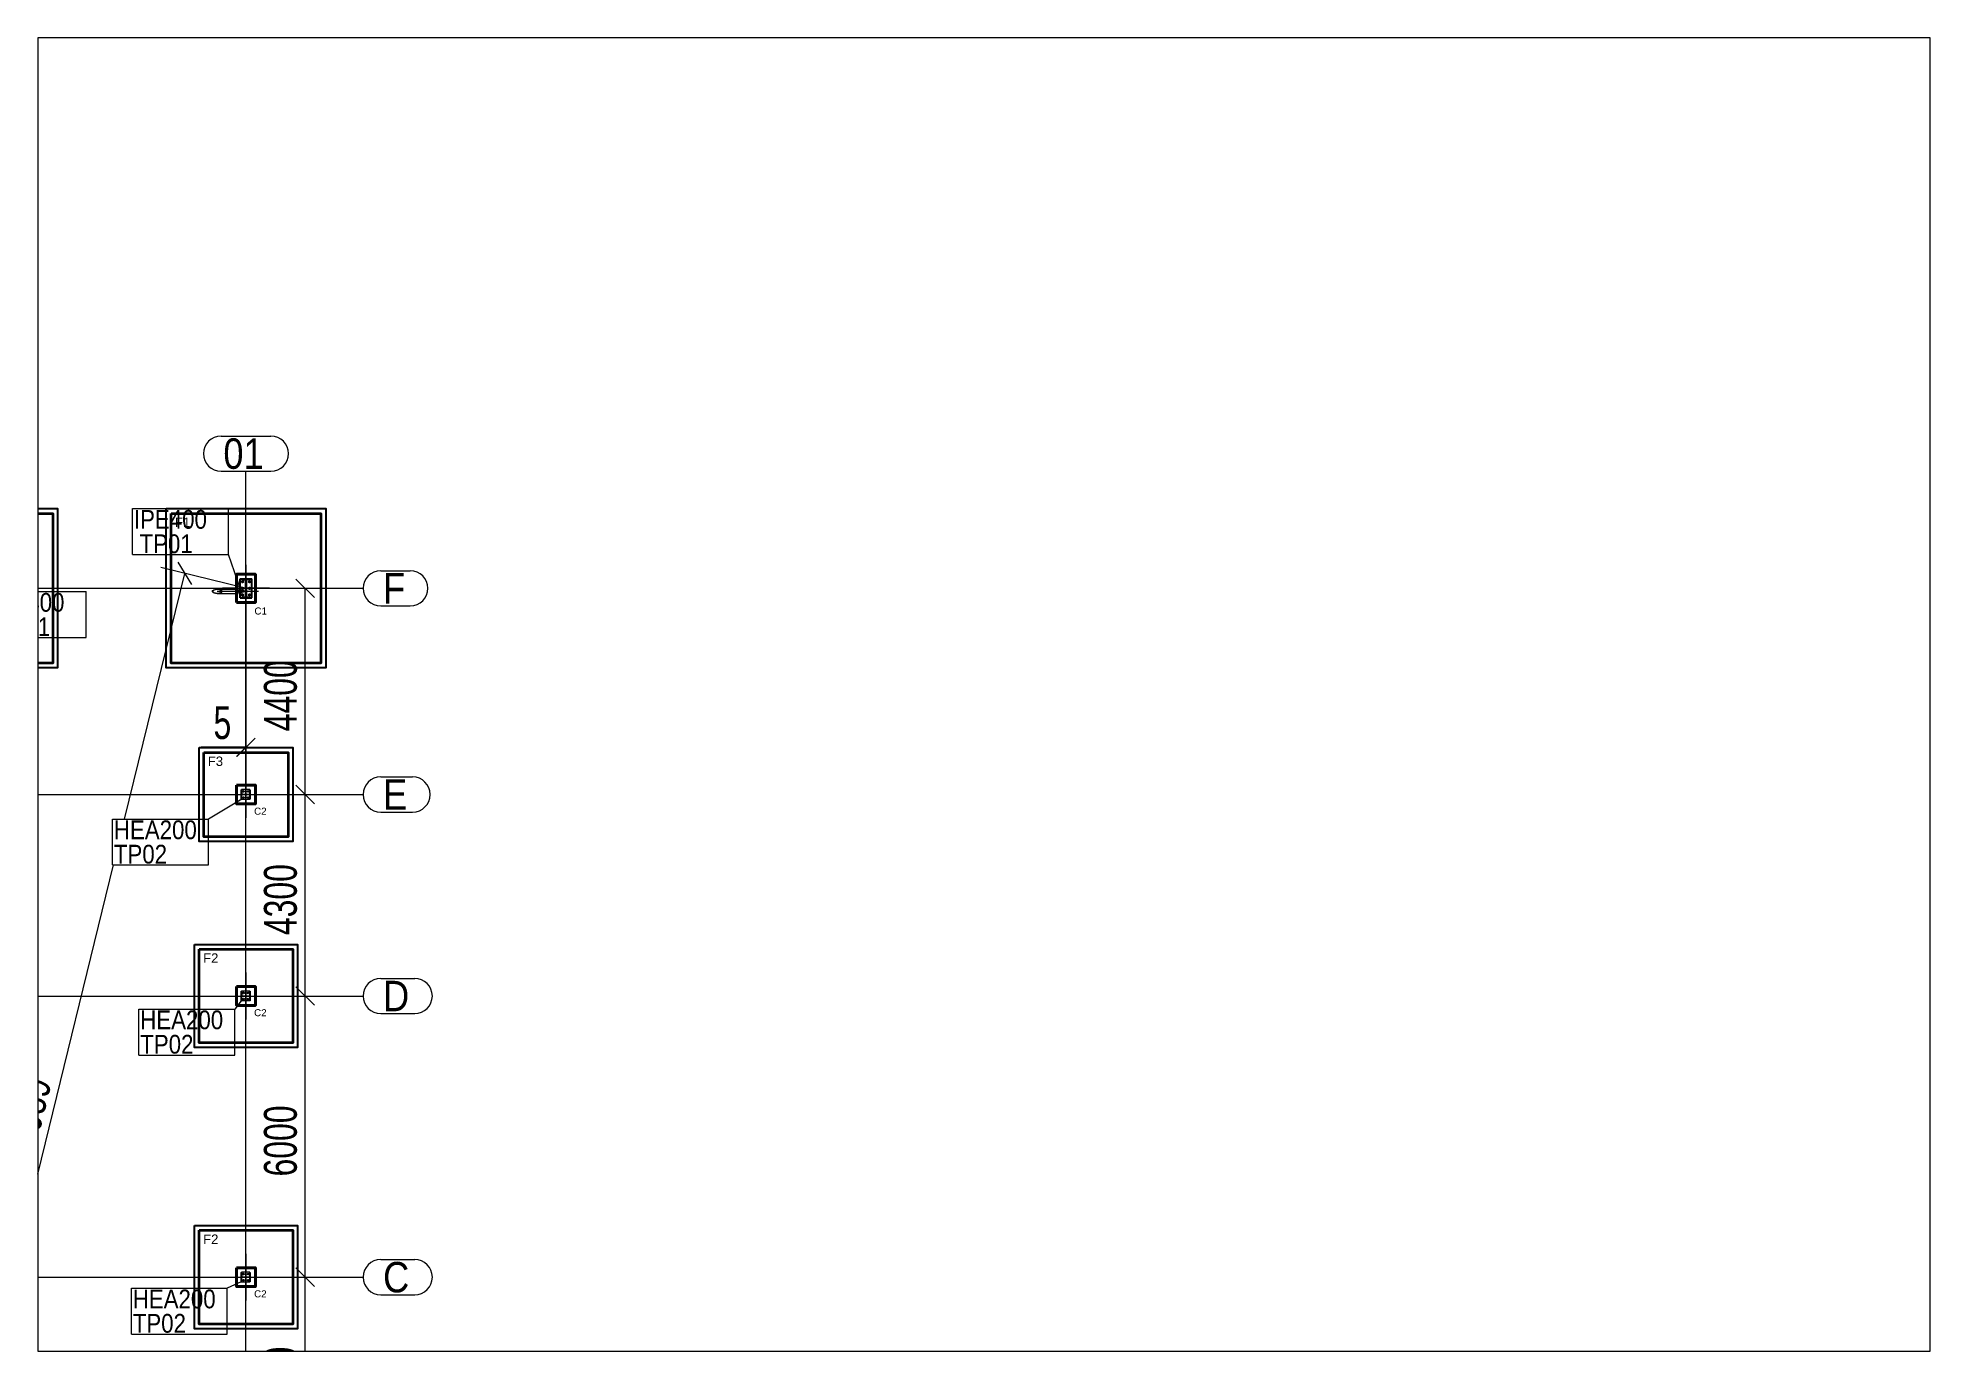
# Paper-space layout '02' of a CAD drawing. Header units: millimetres. Extents: x 5 to 409, y 5 to 286.
# The model-space entities are those that its viewports show. They can reach past a viewport. Long polylines and large blocks are cut down to what shows.
import ezdxf

# ---------------------------------------------------------------- set-up
doc = ezdxf.new("R2010")
doc.units = ezdxf.units.MM
doc.linetypes.add('XKITLINE00', pattern=[0])
doc.linetypes.add('XKITLINE03', pattern=[6, 3, -1, 1, -1])
for name, color, linetype, lineweight in [('Bolt', 7, 'Continuous', 0), ('Column', 7, 'Continuous', 40), ('foundation', 7, 'Continuous', 35), ('Part', 2, 'Continuous', 0), ('PartMark', 3, 'Continuous', 0), ('S-GRID', 1, 'Continuous', 0), ('Z-DIMENSIONS', 1, 'Continuous', 0)]:
    doc.layers.add(name, color=color, linetype=linetype, lineweight=lineweight)
for name, color, linetype in [('plain foundation', 8, 'Continuous'), ('Steel Section', 7, 'Continuous'), ('text', 7, 'Continuous')]:
    doc.layers.add(name, color=color, linetype=linetype)
doc.styles.add('Arial', font='arial.ttf', dxfattribs={"height": 2.034003})
doc.styles.add('Arial2', font='arial.ttf', dxfattribs={"height": 300})
doc.styles.add('ARIAL_NARROW', font='ARIALN.TTF')

# ---------------------------------------------------------------- blocks, each defined once
blk = doc.blocks.new('bng')
at = {"layer": 'Bolt', "linetype": 'XKITLINE00', "lineweight": 0}
for p, q in [((507518.4668, 63056.04029), (507629.06775, 63056.04029)), ((507518.4668, 63046.04029), (507518.4668, 63056.04029)), ((507518.4668, 63016.04029), (507518.4668, 63021.83318)), ((507629.06775, 63016.04029), (507518.4668, 63016.04029)), ((507524.96968, 63046.04029), (507524.96968, 63056.04029)), ((507524.96968, 63016.04029), (507524.96968, 63026.04029)), ((507540.49036, 63046.04029), (507540.49036, 63056.04029)), ((507540.49036, 63016.04029), (507540.49036, 63026.04029)), ((507543.49638, 63046.04029), (507543.49638, 63056.04029)), ((507543.49638, 63016.04029), (507543.49638, 63026.04029)), ((507549.99925, 63046.04029), (507549.99925, 63056.04029)), ((507549.99925, 63016.04029), (507549.99925, 63026.04029)), ((507565.51994, 63046.04029), (507565.51994, 63056.04029)), ((507565.51994, 63016.04029), (507565.51994, 63026.04029)), ((507574.53775, 63046.04029), (507574.53775, 63056.04029)), ((507574.53775, 63016.04029), (507574.53775, 63026.04029)), ((507579.49967, 63046.04029), (507579.49967, 63056.04029)), ((507579.49967, 63016.04029), (507579.49967, 63026.04029)), ((507595.02036, 63046.04029), (507595.02036, 63056.04029)), ((507595.02036, 63016.04029), (507595.02036, 63026.04029)), ((507598.02637, 63046.04029), (507598.02637, 63056.04029)), ((507598.02637, 63016.04029), (507598.02637, 63026.04029)), ((507604.52925, 63046.04029), (507604.52925, 63056.04029)), ((507604.52925, 63016.04029), (507604.52925, 63026.04029)), ((507620.04993, 63046.04029), (507620.04993, 63056.04029)), ((507620.04993, 63016.04029), (507620.04993, 63026.04029)), ((507629.06775, 63046.04029), (507629.06775, 63056.04029)), ((507629.06775, 63026.04029), (507629.06775, 63016.04029))]:
    blk.add_line(p, q, dxfattribs=at)
at = {"layer": 'Column', "lineweight": 40}
for points in [[(507482.17101, 62796.04029), (507882.17101, 62796.04029), (507882.17101, 63396.04029), (507482.17101, 63396.04029)], [(507482.171, 58896.04028), (507882.171, 58896.04028), (507882.171, 58496.04028), (507482.171, 58496.04028)], [(507482.171, 54596.04028), (507882.171, 54596.04028), (507882.171, 54196.04028), (507482.171, 54196.04028)], [(507482.171, 48596.04028), (507882.171, 48596.04028), (507882.171, 48196.04028), (507482.171, 48196.04028)]]:
    blk.add_lwpolyline(points, close=True, dxfattribs=at)
at = {"layer": 'foundation'}
for points in [[(500362.17101, 64696.04029), (503562.17101, 64696.04029), (503562.17101, 61496.04029), (500362.17101, 61496.04029)], [(506082.17101, 64696.04029), (509282.17101, 64696.04029), (509282.17101, 61496.04029), (506082.17101, 61496.04029)], [(506782.17101, 59596.04029), (508582.17101, 59596.04029), (508582.17101, 57796.04029), (506782.17101, 57796.04029)], [(506682.171, 55396.04028), (508682.171, 55396.04028), (508682.171, 53396.04028), (506682.171, 53396.04028)], [(506682.17101, 49396.04029), (508682.17101, 49396.04029), (508682.17101, 47396.04029), (506682.17101, 47396.04029)]]:
    blk.add_lwpolyline(points, close=True, dxfattribs=at)
at = {"layer": 'Part', "linetype": 'XKITLINE03', "lineweight": 0}
for p, q in [((507682.17101, 63596.04029), (507682.17101, 62596.04029)), ((507946.38889, 63031.04029), (507070.234, 63031.04029)), ((508182.17101, 63096.04029), (507182.17101, 63096.04029)), ((507607.17101, 62956.04029), (507607.17101, 62956.04029)), ((507677.17101, 59196.04029), (507677.17101, 58196.04029)), ((507177.17101, 58696.04029), (508177.17101, 58696.04029)), ((507727.17101, 58631.04029), (507727.17101, 58631.04029)), ((507677.17101, 54896.04029), (507677.17101, 53896.04029)), ((507177.17101, 54396.04029), (508177.17101, 54396.04029)), ((507727.17101, 54331.04029), (507727.17101, 54331.04029)), ((507677.17101, 48896.04029), (507677.17101, 47896.04029)), ((507177.17101, 48396.04029), (508177.17101, 48396.04029)), ((507727.17101, 48331.04029), (507727.17101, 48331.04029))]:
    blk.add_line(p, q, dxfattribs=at)
at = {"layer": 'Part', "linetype": 'XKITLINE00', "lineweight": 0}
for p, q in [((506963.68007, 63031.04029), (506971.79101, 63048.05056)), ((506971.79101, 63014.03001), (506963.68007, 63031.04029)), ((506971.79101, 63048.05056), (506994.889, 63062.47118)), ((506971.79101, 63014.03001), (506971.79101, 63014.03001)), ((506971.79101, 63014.03001), (506971.79101, 63014.03001)), ((506994.889, 62999.60939), (506971.79101, 63014.03001)), ((506980.64977, 63046.51983), (506973.26873, 63031.04029)), ((506973.26873, 63031.04029), (506980.64977, 63015.56074)), ((507001.6692, 63059.64275), (506980.64977, 63046.51983)), ((506980.64977, 63015.56074), (507001.6692, 63002.43782)), ((506994.889, 63062.47118), (507029.45758, 63072.10673)), ((507029.45758, 62989.97384), (506994.889, 62999.60939)), ((507033.127, 63068.41121), (507001.6692, 63059.64275)), ((507001.6692, 63002.43782), (507033.127, 62993.66936)), ((507029.45758, 63072.10673), (507070.234, 63075.49029)), ((507070.234, 62986.59029), (507029.45758, 62989.97384)), ((507070.234, 63071.49029), (507033.127, 63068.41121)), ((507033.127, 62993.66936), (507070.234, 62990.59029)), ((507055.28177, 63070.24958), (507051.58825, 63073.94309)), ((507070.234, 63075.49029), (507111.01043, 63072.10673)), ((507070.234, 63075.49029), (507491.97228, 63075.49029)), ((507107.34101, 63068.41121), (507070.234, 63071.49029)), ((507070.234, 62990.59029), (507107.34101, 62993.66936)), ((507111.01043, 62989.97384), (507070.234, 62986.59029)), ((507070.234, 62986.59029), (507491.97228, 62986.59029)), ((507138.79881, 63059.64275), (507107.34101, 63068.41121)), ((507107.34101, 62993.66936), (507138.79881, 63002.43782)), ((507111.01043, 63072.10673), (507145.57901, 63062.47118)), ((507145.57901, 62999.60939), (507111.01043, 62989.97384)), ((507130.20677, 62995.32458), (507126.51694, 62999.0144)), ((507159.81824, 63046.51983), (507138.79881, 63059.64275)), ((507138.79881, 63002.43782), (507159.81824, 63015.56074)), ((507145.57901, 63062.47118), (507168.677, 63048.05056)), ((507168.677, 63014.03001), (507145.57901, 62999.60939)), ((507167.19928, 63031.04029), (507159.81824, 63046.51983)), ((507159.81824, 63015.56074), (507167.19928, 63031.04029)), ((507168.677, 63048.05056), (507176.78793, 63031.04029)), ((507176.78793, 63031.04029), (507168.677, 63014.03001)), ((507374.19005, 63031.04029), (507373.77515, 63036.04029)), ((507373.77516, 63036.04029), (507539.49325, 63036.04029)), ((507373.77516, 63026.04029), (507374.19005, 63031.04029)), ((507653.46997, 63026.04029), (507373.77516, 63026.04029)), ((507380.44744, 63026.04029), (507380.44744, 63036.04029)), ((507479.62432, 63075.49029), (507483.27988, 63081.34552)), ((507483.27988, 62980.73506), (507479.62433, 62986.59029)), ((507483.27988, 63081.34552), (507491.97229, 63085.49028)), ((507499.06828, 63072.10673), (507491.97228, 63075.49029)), ((507491.97228, 62986.59029), (507499.06828, 62989.97384)), ((507491.97229, 63085.49028), (507500.66469, 63081.34552)), ((507496.51645, 63085.49028), (507491.97229, 63085.49028)), ((507505.20885, 63081.34552), (507496.51645, 63085.49028)), ((507505.08398, 63062.47118), (507499.06828, 63072.10673)), ((507499.06828, 62989.97384), (507505.08398, 62999.60939)), ((507500.66469, 63081.34552), (507508.03375, 63069.54225)), ((507508.03375, 62992.53833), (507500.66469, 62980.73506)), ((507509.10355, 63048.05056), (507505.08398, 63062.47118)), ((507505.08398, 62999.60939), (507509.10355, 63014.03001)), ((507512.57791, 63069.54225), (507505.20885, 63081.34552)), ((507505.20885, 62980.73506), (507512.57791, 62992.53833)), ((507508.03375, 63069.54225), (507512.9576, 63051.8774)), ((507512.9576, 63010.20318), (507508.03375, 62992.53833)), ((507510.10014, 63036.04029), (507509.10355, 63048.05056)), ((507509.10355, 63014.03001), (507510.10014, 63026.04029)), ((507517.50176, 63051.8774), (507512.57791, 63069.54225)), ((507512.57791, 62992.53833), (507517.50176, 63010.20318)), ((507512.9576, 63051.8774), (507514.27173, 63036.04029)), ((507514.27173, 63026.04029), (507512.9576, 63010.20318)), ((507518.8159, 63036.04029), (507517.50176, 63051.8774)), ((507517.50176, 63010.20318), (507518.8159, 63026.04029)), ((507517.98612, 63046.04029), (507677.87101, 63046.04029)), ((507677.87101, 63036.04029), (507539.49325, 63036.04029)), ((507543.89429, 63036.04029), (507543.89429, 63046.04029)), ((507557.17101, 63046.04029), (507557.17101, 63301.04029)), ((507557.17101, 63301.04029), (507807.17101, 63301.04029)), ((507557.17101, 62891.04029), (507557.17101, 63026.04029)), ((507586.3864, 63236.04029), (507596.77871, 63254.04029)), ((507596.77871, 63218.04029), (507586.3864, 63236.04029)), ((507586.3864, 63096.04029), (507596.77871, 63114.04029)), ((507596.77871, 63078.04029), (507586.3864, 63096.04029)), ((507592.17101, 63282.54029), (507592.17101, 63296.04029)), ((507592.17101, 63296.04029), (507772.17101, 63296.04029)), ((507592.17101, 63282.54029), (507677.87101, 63282.54029)), ((507592.91487, 63282.54029), (507606.41487, 63296.04029)), ((507596.77871, 63254.04029), (507617.56332, 63254.04029)), ((507617.56332, 63218.04029), (507596.77871, 63218.04029)), ((507596.77871, 63114.04029), (507617.56332, 63114.04029)), ((507617.56332, 63078.04029), (507596.77871, 63078.04029)), ((507617.56332, 63254.04029), (507627.95562, 63236.04029)), ((507627.95562, 63236.04029), (507617.56332, 63218.04029)), ((507617.56332, 63114.04029), (507627.95562, 63096.04029)), ((507627.95562, 63096.04029), (507617.56332, 63078.04029)), ((507648.55324, 63026.04029), (507648.55324, 63036.04029)), ((507653.46997, 63036.04029), (507653.46997, 63026.04029)), ((507677.87101, 62909.54029), (507677.87101, 63282.54029)), ((507677.87101, 63084.61835), (507686.47101, 63093.21835)), ((507772.17101, 63282.54029), (507686.47101, 63282.54029)), ((507686.47101, 63282.54029), (507686.47101, 62909.54029)), ((507736.3864, 63236.04029), (507746.77871, 63254.04029)), ((507746.77871, 63218.04029), (507736.3864, 63236.04029)), ((507736.3864, 63096.04029), (507746.77871, 63114.04029)), ((507746.77871, 63078.04029), (507736.3864, 63096.04029)), ((507746.77871, 63254.04029), (507767.56332, 63254.04029)), ((507767.56332, 63218.04029), (507746.77871, 63218.04029)), ((507746.77871, 63114.04029), (507767.56332, 63114.04029)), ((507767.56332, 63078.04029), (507746.77871, 63078.04029)), ((507767.56332, 63254.04029), (507777.95562, 63236.04029)), ((507777.95562, 63236.04029), (507767.56332, 63218.04029)), ((507767.56332, 63114.04029), (507777.95562, 63096.04029)), ((507777.95562, 63096.04029), (507767.56332, 63078.04029)), ((507772.17101, 63296.04029), (507772.17101, 63282.54029)), ((507807.17101, 62891.04029), (507807.17101, 63301.04029)), ((507491.97229, 62976.5903), (507483.27988, 62980.73506)), ((507500.66469, 62980.73506), (507491.97229, 62976.5903)), ((507491.97229, 62976.5903), (507496.51645, 62976.5903)), ((507496.51645, 62976.5903), (507505.20885, 62980.73506)), ((507557.17101, 62891.04029), (507807.17101, 62891.04029)), ((507586.3864, 62956.04029), (507596.77871, 62974.04029)), ((507596.77871, 62938.04029), (507586.3864, 62956.04029)), ((507592.17101, 62896.04029), (507592.17101, 62909.54029)), ((507592.17101, 62909.54029), (507677.87101, 62909.54029)), ((507772.17101, 62896.04029), (507592.17101, 62896.04029)), ((507596.77871, 62974.04029), (507617.56332, 62974.04029)), ((507617.56332, 62938.04029), (507596.77871, 62938.04029)), ((507617.56332, 62974.04029), (507627.95562, 62956.04029)), ((507627.95562, 62956.04029), (507617.56332, 62938.04029)), ((507686.47101, 62909.54029), (507772.17101, 62909.54029)), ((507736.3864, 62956.04029), (507746.77871, 62974.04029)), ((507746.77871, 62938.04029), (507736.3864, 62956.04029)), ((507746.77871, 62974.04029), (507767.56332, 62974.04029)), ((507767.56332, 62938.04029), (507746.77871, 62938.04029)), ((507767.56332, 62974.04029), (507777.95562, 62956.04029)), ((507777.95562, 62956.04029), (507767.56332, 62938.04029)), ((507772.17101, 62909.54029), (507772.17101, 62896.04029)), ((507772.17101, 62896.04029), (507772.17101, 62896.04029)), ((507772.17101, 62896.04029), (507772.17101, 62896.04029)), ((507582.17101, 58596.04029), (507582.17101, 58796.04029)), ((507582.17101, 58796.04029), (507592.17101, 58796.04029)), ((507582.17101, 58596.04029), (507592.17101, 58596.04029)), ((507767.17101, 58801.04029), (507587.17101, 58801.04029)), ((507587.17101, 58796.04029), (507587.17101, 58801.04029)), ((507587.17101, 58591.04029), (507587.17101, 58596.04029)), ((507767.17101, 58591.04029), (507587.17101, 58591.04029)), ((507592.17101, 58796.04029), (507592.17101, 58699.29029)), ((507592.17101, 58699.29029), (507762.17101, 58699.29029)), ((507762.17101, 58692.79029), (507592.17101, 58692.79029)), ((507592.17101, 58596.04029), (507592.17101, 58692.79029)), ((507612.17101, 58769.70054), (507627.17101, 58778.36079)), ((507612.17101, 58752.38003), (507612.17101, 58769.70054)), ((507627.17101, 58743.71978), (507612.17101, 58752.38003)), ((507612.17101, 58639.70054), (507627.17101, 58648.36079)), ((507612.17101, 58622.38003), (507612.17101, 58639.70054)), ((507627.17101, 58613.71978), (507612.17101, 58622.38003)), ((507627.17101, 58778.36079), (507642.17101, 58769.70054)), ((507642.17101, 58752.38003), (507627.17101, 58743.71978)), ((507627.17101, 58648.36079), (507642.17101, 58639.70054)), ((507642.17101, 58622.38003), (507627.17101, 58613.71978)), ((507642.17101, 58769.70054), (507642.17101, 58752.38003)), ((507642.17101, 58639.70054), (507642.17101, 58622.38003)), ((507688.92101, 58692.79029), (507695.42101, 58699.29029)), ((507712.17101, 58769.70054), (507727.17101, 58778.36079)), ((507712.17101, 58752.38003), (507712.17101, 58769.70054)), ((507727.17101, 58743.71978), (507712.17101, 58752.38003)), ((507712.17101, 58639.70054), (507727.17101, 58648.36079)), ((507712.17101, 58622.38003), (507712.17101, 58639.70054)), ((507727.17101, 58613.71978), (507712.17101, 58622.38003)), ((507727.17101, 58778.36079), (507742.17101, 58769.70054)), ((507742.17101, 58752.38003), (507727.17101, 58743.71978)), ((507727.17101, 58648.36079), (507742.17101, 58639.70054)), ((507742.17101, 58622.38003), (507727.17101, 58613.71978)), ((507742.17101, 58769.70054), (507742.17101, 58752.38003)), ((507742.17101, 58639.70054), (507742.17101, 58622.38003)), ((507762.17101, 58699.29029), (507762.17101, 58796.04029)), ((507762.17101, 58796.04029), (507772.17101, 58796.04029)), ((507762.17101, 58766.04029), (507772.17101, 58776.04029)), ((507762.17101, 58596.04029), (507762.17101, 58692.79029)), ((507772.17101, 58596.04029), (507762.17101, 58596.04029)), ((507767.17101, 58796.04029), (507767.17101, 58801.04029)), ((507767.17101, 58591.04029), (507767.17101, 58596.04029)), ((507772.17101, 58796.04029), (507772.17101, 58596.04029)), ((507582.17101, 54296.04029), (507582.17101, 54496.04029)), ((507582.17101, 54496.04029), (507592.17101, 54496.04029)), ((507582.17101, 54296.04029), (507592.17101, 54296.04029)), ((507767.17101, 54501.04029), (507587.17101, 54501.04029)), ((507587.17101, 54496.04029), (507587.17101, 54501.04029)), ((507587.17101, 54291.04029), (507587.17101, 54296.04029)), ((507767.17101, 54291.04029), (507587.17101, 54291.04029)), ((507592.17101, 54496.04029), (507592.17101, 54399.29029)), ((507592.17101, 54399.29029), (507762.17101, 54399.29029)), ((507762.17101, 54392.79029), (507592.17101, 54392.79029)), ((507592.17101, 54296.04029), (507592.17101, 54392.79029)), ((507612.17101, 54469.70054), (507627.17101, 54478.36079)), ((507612.17101, 54452.38003), (507612.17101, 54469.70054)), ((507627.17101, 54443.71978), (507612.17101, 54452.38003)), ((507612.17101, 54339.70054), (507627.17101, 54348.36079)), ((507612.17101, 54322.38003), (507612.17101, 54339.70054)), ((507627.17101, 54313.71978), (507612.17101, 54322.38003)), ((507627.17101, 54478.36079), (507642.17101, 54469.70054)), ((507642.17101, 54452.38003), (507627.17101, 54443.71978)), ((507627.17101, 54348.36079), (507642.17101, 54339.70054)), ((507642.17101, 54322.38003), (507627.17101, 54313.71978)), ((507642.17101, 54469.70054), (507642.17101, 54452.38003)), ((507642.17101, 54339.70054), (507642.17101, 54322.38003)), ((507688.92101, 54392.79029), (507695.42101, 54399.29029)), ((507712.17101, 54469.70054), (507727.17101, 54478.36079)), ((507712.17101, 54452.38003), (507712.17101, 54469.70054)), ((507727.17101, 54443.71978), (507712.17101, 54452.38003)), ((507712.17101, 54339.70054), (507727.17101, 54348.36079)), ((507712.17101, 54322.38003), (507712.17101, 54339.70054)), ((507727.17101, 54313.71978), (507712.17101, 54322.38003)), ((507727.17101, 54478.36079), (507742.17101, 54469.70054)), ((507742.17101, 54452.38003), (507727.17101, 54443.71978)), ((507727.17101, 54348.36079), (507742.17101, 54339.70054)), ((507742.17101, 54322.38003), (507727.17101, 54313.71978)), ((507742.17101, 54469.70054), (507742.17101, 54452.38003)), ((507742.17101, 54339.70054), (507742.17101, 54322.38003)), ((507762.17101, 54399.29029), (507762.17101, 54496.04029)), ((507762.17101, 54496.04029), (507772.17101, 54496.04029)), ((507762.17101, 54466.04029), (507772.17101, 54476.04029)), ((507762.17101, 54296.04029), (507762.17101, 54392.79029)), ((507772.17101, 54296.04029), (507762.17101, 54296.04029)), ((507767.17101, 54496.04029), (507767.17101, 54501.04029)), ((507767.17101, 54291.04029), (507767.17101, 54296.04029)), ((507772.17101, 54496.04029), (507772.17101, 54296.04029)), ((507582.17101, 48296.04029), (507582.17101, 48496.04029)), ((507582.17101, 48496.04029), (507592.17101, 48496.04029)), ((507767.17101, 48501.04029), (507587.17101, 48501.04029)), ((507587.17101, 48496.04029), (507587.17101, 48501.04029)), ((507592.17101, 48496.04029), (507592.17101, 48399.29029)), ((507612.17101, 48469.70054), (507627.17101, 48478.36079)), ((507612.17101, 48452.38003), (507612.17101, 48469.70054)), ((507627.17101, 48443.71978), (507612.17101, 48452.38003)), ((507627.17101, 48478.36079), (507642.17101, 48469.70054)), ((507642.17101, 48452.38003), (507627.17101, 48443.71978)), ((507642.17101, 48469.70054), (507642.17101, 48452.38003)), ((507712.17101, 48469.70054), (507727.17101, 48478.36079)), ((507712.17101, 48452.38003), (507712.17101, 48469.70054)), ((507727.17101, 48443.71978), (507712.17101, 48452.38003)), ((507727.17101, 48478.36079), (507742.17101, 48469.70054)), ((507742.17101, 48452.38003), (507727.17101, 48443.71978)), ((507742.17101, 48469.70054), (507742.17101, 48452.38003)), ((507762.17101, 48399.29029), (507762.17101, 48496.04029)), ((507762.17101, 48496.04029), (507772.17101, 48496.04029)), ((507762.17101, 48466.04029), (507772.17101, 48476.04029)), ((507767.17101, 48496.04029), (507767.17101, 48501.04029)), ((507772.17101, 48496.04029), (507772.17101, 48296.04029)), ((507582.17101, 48296.04029), (507592.17101, 48296.04029)), ((507587.17101, 48291.04029), (507587.17101, 48296.04029)), ((507767.17101, 48291.04029), (507587.17101, 48291.04029)), ((507592.17101, 48399.29029), (507762.17101, 48399.29029)), ((507762.17101, 48392.79029), (507592.17101, 48392.79029)), ((507592.17101, 48296.04029), (507592.17101, 48392.79029)), ((507612.17101, 48339.70054), (507627.17101, 48348.36079)), ((507612.17101, 48322.38003), (507612.17101, 48339.70054)), ((507627.17101, 48313.71978), (507612.17101, 48322.38003)), ((507627.17101, 48348.36079), (507642.17101, 48339.70054)), ((507642.17101, 48322.38003), (507627.17101, 48313.71978)), ((507642.17101, 48339.70054), (507642.17101, 48322.38003)), ((507688.92101, 48392.79029), (507695.42101, 48399.29029)), ((507712.17101, 48339.70054), (507727.17101, 48348.36079)), ((507712.17101, 48322.38003), (507712.17101, 48339.70054)), ((507727.17101, 48313.71978), (507712.17101, 48322.38003)), ((507727.17101, 48348.36079), (507742.17101, 48339.70054)), ((507742.17101, 48322.38003), (507727.17101, 48313.71978)), ((507742.17101, 48339.70054), (507742.17101, 48322.38003)), ((507762.17101, 48296.04029), (507762.17101, 48392.79029)), ((507772.17101, 48296.04029), (507762.17101, 48296.04029)), ((507767.17101, 48291.04029), (507767.17101, 48296.04029))]:
    blk.add_line(p, q, dxfattribs=at)
for centre, radius, start, end in [((507607.17101, 63236.04029), 12, 0, 180), ((507607.17101, 63236.04029), 12, 180, 0), ((507607.17101, 63096.04029), 12, 0, 180), ((507607.17101, 63096.04029), 12, 180, 0), ((507757.17101, 63236.04029), 12, 0, 180), ((507757.17101, 63236.04029), 12, 180, 0), ((507757.17101, 63096.04029), 12, 0, 180), ((507757.17101, 63096.04029), 12, 180, 0), ((507607.17101, 62956.04029), 12, 0, 180), ((507607.17101, 62956.04029), 12, 180, 0), ((507757.17101, 62956.04029), 12, 0, 180), ((507757.17101, 62956.04029), 12, 180, 0), ((507627.17101, 58761.04029), 10, 90, 270), ((507627.17101, 58631.04029), 10, 90, 270), ((507627.17101, 58761.04029), 10, 270, 90), ((507627.17101, 58631.04029), 10, 270, 90), ((507727.17101, 58761.04029), 10, 90, 270), ((507727.17101, 58631.04029), 10, 90, 270), ((507727.17101, 58761.04029), 10, 270, 90), ((507727.17101, 58631.04029), 10, 270, 90), ((507627.17101, 54461.04029), 10, 90, 270), ((507627.17101, 54331.04029), 10, 90, 270), ((507627.17101, 54461.04029), 10, 270, 90), ((507627.17101, 54331.04029), 10, 270, 90), ((507727.17101, 54461.04029), 10, 90, 270), ((507727.17101, 54331.04029), 10, 90, 270), ((507727.17101, 54461.04029), 10, 270, 90), ((507727.17101, 54331.04029), 10, 270, 90), ((507627.17101, 48461.04029), 10, 90, 270), ((507627.17101, 48461.04029), 10, 270, 90), ((507727.17101, 48461.04029), 10, 90, 270), ((507727.17101, 48461.04029), 10, 270, 90), ((507627.17101, 48331.04029), 10, 90, 270), ((507627.17101, 48331.04029), 10, 270, 90), ((507727.17101, 48331.04029), 10, 90, 270), ((507727.17101, 48331.04029), 10, 270, 90)]:
    blk.add_arc(centre, radius, start, end, dxfattribs=at)
at = {"layer": 'PartMark', "linetype": 'XKITLINE00', "lineweight": 0}
for p, q in [((505260.41743, 64797.21364), (507310.41743, 64797.21364)), ((505260.41743, 63817.21364), (505260.41743, 64797.21364)), ((507310.41743, 63817.21364), (507310.41743, 64797.21364)), ((505260.41743, 63817.21364), (507310.41743, 63817.21364)), ((507628.46501, 62896.53029), (507310.41743, 63817.21364)), ((502220.5638, 63026.4945), (504270.5638, 63026.4945)), ((504270.5638, 62046.4945), (504270.5638, 63026.4945)), ((502220.5638, 62046.4945), (504270.5638, 62046.4945)), ((507592.17101, 58596.04029), (506880.34737, 58172.84121)), ((504833.4333, 58172.84121), (506880.34737, 58172.84121)), ((504833.4333, 57192.84121), (504833.4333, 58172.84121)), ((506880.34737, 57192.84121), (506880.34737, 58172.84121)), ((504833.4333, 57192.84121), (506880.34737, 57192.84121)), ((505396.09442, 54116.99205), (507443.00848, 54116.99205)), ((505396.09442, 53136.99205), (505396.09442, 54116.99205)), ((507582.17101, 54296.04029), (507443.00848, 54116.99205)), ((507443.00848, 53136.99205), (507443.00848, 54116.99205)), ((505396.09442, 53136.99205), (507443.00848, 53136.99205)), ((505235.99652, 48161.17788), (507282.91058, 48161.17788)), ((505235.99652, 47181.17788), (505235.99652, 48161.17788)), ((507582.17101, 48296.04029), (507282.91058, 48161.17788)), ((507282.91058, 47181.17788), (507282.91058, 48161.17788)), ((505235.99652, 47181.17788), (507282.91058, 47181.17788))]:
    blk.add_line(p, q, dxfattribs=at)
at = {"layer": 'plain foundation'}
for points in [[(500262.17101, 64796.04029), (503662.17101, 64796.04029), (503662.17101, 61396.04029), (500262.17101, 61396.04029)], [(505982.17101, 64796.04029), (509382.17101, 64796.04029), (509382.17101, 61396.04029), (505982.17101, 61396.04029)], [(506682.17101, 59696.04029), (508682.17101, 59696.04029), (508682.17101, 57696.04029), (506682.17101, 57696.04029)], [(506582.171, 55496.04028), (508782.171, 55496.04028), (508782.171, 53296.04028), (506582.171, 53296.04028)], [(506582.17101, 49496.04029), (508782.17101, 49496.04029), (508782.17101, 47296.04029), (506582.17101, 47296.04029)]]:
    blk.add_lwpolyline(points, close=True, dxfattribs=at)
at = {"layer": 'S-GRID', "linetype": 'XKITLINE00', "lineweight": 0}
for p, q in [((507150.06652, 66346.04029), (508214.2755, 66346.04029)), ((507150.06652, 65596.04029), (508214.2755, 65596.04029)), ((510557.17101, 63471.04029), (511186.56554, 63471.04029)), ((510557.17101, 62721.04029), (511186.56554, 62721.04029)), ((510557.17101, 59071.04029), (511235.44249, 59071.04029)), ((510557.17101, 58321.04029), (511235.44249, 58321.04029)), ((510557.17101, 54771.04029), (511283.04992, 54771.04029)), ((510557.17101, 54021.04029), (511283.04992, 54021.04029)), ((510557.17101, 48771.04029), (511283.04992, 48771.04029)), ((510557.17101, 48021.04029), (511283.04992, 48021.04029))]:
    blk.add_line(p, q, dxfattribs=at)
at = {"layer": 'S-GRID', "linetype": 'XKITLINE03', "lineweight": 0}
for p, q in [((507682.17101, 37196.04029), (507682.17101, 65596.04029)), ((425102.17101, 63096.04029), (510182.17101, 63096.04029)), ((425102.17101, 58696.04029), (510182.17101, 58696.04029)), ((425102.17101, 54396.04029), (510182.17101, 54396.04029)), ((425102.17101, 48396.04029), (510182.17101, 48396.04029))]:
    blk.add_line(p, q, dxfattribs=at)
at = {"layer": 'S-GRID', "linetype": 'XKITLINE00', "lineweight": 0}
for centre, start, end in [((507150.06652, 65971.04029), 90, 270), ((508214.2755, 65971.04029), 270, 90), ((510557.17101, 63096.04029), 90, 270), ((511186.56554, 63096.04029), 270, 90), ((510557.17101, 58696.04029), 90, 270), ((511235.44249, 58696.04029), 270, 90), ((510557.17101, 54396.04029), 90, 270), ((511283.04992, 54396.04029), 270, 90), ((510557.17101, 48396.04029), 90, 270), ((511283.04992, 48396.04029), 270, 90)]:
    blk.add_arc(centre, 375, start, end, dxfattribs=at)
at = {"layer": 'Steel Section'}
for p, q in [((507557.17101, 62891.04029), (507557.17101, 63301.04029)), ((507557.17101, 63301.04029), (507807.17101, 63301.04029)), ((507586.3864, 63236.04029), (507596.77871, 63254.04029)), ((507596.77871, 63218.04029), (507586.3864, 63236.04029)), ((507586.3864, 63096.04029), (507596.77871, 63114.04029)), ((507596.77871, 63078.04029), (507586.3864, 63096.04029)), ((507592.17101, 63282.54029), (507592.17101, 63296.04029)), ((507592.17101, 63296.04029), (507772.17101, 63296.04029)), ((507592.17101, 63282.54029), (507677.87101, 63282.54029)), ((507592.91487, 63282.54029), (507606.41487, 63296.04029)), ((507596.77871, 63254.04029), (507617.56332, 63254.04029)), ((507617.56332, 63218.04029), (507596.77871, 63218.04029)), ((507596.77871, 63114.04029), (507617.56332, 63114.04029)), ((507617.56332, 63078.04029), (507596.77871, 63078.04029)), ((507617.56332, 63254.04029), (507627.95562, 63236.04029)), ((507627.95562, 63236.04029), (507617.56332, 63218.04029)), ((507617.56332, 63114.04029), (507627.95562, 63096.04029)), ((507627.95562, 63096.04029), (507617.56332, 63078.04029)), ((507677.87101, 62909.54029), (507677.87101, 63282.54029)), ((507677.87101, 63084.61835), (507686.47101, 63093.21835)), ((507772.17101, 63282.54029), (507686.47101, 63282.54029)), ((507686.47101, 63282.54029), (507686.47101, 62909.54029)), ((507736.3864, 63236.04029), (507746.77871, 63254.04029)), ((507746.77871, 63218.04029), (507736.3864, 63236.04029)), ((507736.3864, 63096.04029), (507746.77871, 63114.04029)), ((507746.77871, 63078.04029), (507736.3864, 63096.04029)), ((507746.77871, 63254.04029), (507767.56332, 63254.04029)), ((507767.56332, 63218.04029), (507746.77871, 63218.04029)), ((507746.77871, 63114.04029), (507767.56332, 63114.04029)), ((507767.56332, 63078.04029), (507746.77871, 63078.04029)), ((507767.56332, 63254.04029), (507777.95562, 63236.04029)), ((507777.95562, 63236.04029), (507767.56332, 63218.04029)), ((507767.56332, 63114.04029), (507777.95562, 63096.04029)), ((507777.95562, 63096.04029), (507767.56332, 63078.04029)), ((507772.17101, 63296.04029), (507772.17101, 63282.54029)), ((507807.17101, 62891.04029), (507807.17101, 63301.04029)), ((507557.17101, 62891.04029), (507807.17101, 62891.04029)), ((507586.3864, 62956.04029), (507596.77871, 62974.04029)), ((507596.77871, 62938.04029), (507586.3864, 62956.04029)), ((507592.17101, 62896.04029), (507592.17101, 62909.54029)), ((507592.17101, 62909.54029), (507677.87101, 62909.54029)), ((507772.17101, 62896.04029), (507592.17101, 62896.04029)), ((507596.77871, 62974.04029), (507617.56332, 62974.04029)), ((507617.56332, 62938.04029), (507596.77871, 62938.04029)), ((507607.17101, 62956.04029), (507607.17101, 62956.04029)), ((507617.56332, 62974.04029), (507627.95562, 62956.04029)), ((507627.95562, 62956.04029), (507617.56332, 62938.04029)), ((507686.47101, 62909.54029), (507772.17101, 62909.54029)), ((507736.3864, 62956.04029), (507746.77871, 62974.04029)), ((507746.77871, 62938.04029), (507736.3864, 62956.04029)), ((507746.77871, 62974.04029), (507767.56332, 62974.04029)), ((507767.56332, 62938.04029), (507746.77871, 62938.04029)), ((507767.56332, 62974.04029), (507777.95562, 62956.04029)), ((507777.95562, 62956.04029), (507767.56332, 62938.04029)), ((507772.17101, 62909.54029), (507772.17101, 62896.04029)), ((507772.17101, 62896.04029), (507772.17101, 62896.04029))]:
    blk.add_line(p, q, dxfattribs=at)
for centre, start, end in [((507607.17101, 63236.04029), 0, 180), ((507607.17101, 63236.04029), 180, 0), ((507607.17101, 63096.04029), 0, 180), ((507607.17101, 63096.04029), 180, 0), ((507757.17101, 63236.04029), 0, 180), ((507757.17101, 63236.04029), 180, 0), ((507757.17101, 63096.04029), 0, 180), ((507757.17101, 63096.04029), 180, 0), ((507607.17101, 62956.04029), 0, 180), ((507607.17101, 62956.04029), 180, 0), ((507757.17101, 62956.04029), 0, 180), ((507757.17101, 62956.04029), 180, 0)]:
    blk.add_arc(centre, 12, start, end, dxfattribs=at)
at = {"layer": 'Z-DIMENSIONS', "linetype": 'XKITLINE00', "lineweight": 0}
for p, q in [((505092.05525, 58167.84121), (506374.84302, 63415.60935)), ((507633.60106, 63107.91294), (505862.43004, 63540.86586)), ((506229.52914, 63654.94985), (506520.1569, 63176.26885)), ((507857.17101, 63096.04029), (509502.81511, 63096.04029)), ((508744.82521, 63294.03018), (509140.80501, 62898.05039)), ((508942.81511, 58696.04029), (508942.81511, 63096.04029)), ((507682.17101, 62841.04029), (507682.17101, 59143.49073)), ((507677.17101, 58851.04029), (507677.17101, 60230.99073)), ((507875.16091, 59901.48063), (507479.18111, 59505.50084)), ((507880.16091, 59901.48063), (507484.18111, 59505.50084)), ((507677.17101, 59703.49073), (506726.6339, 59703.49073)), ((507677.17101, 59703.49073), (506726.6339, 59703.49073)), ((507677.17101, 59703.49073), (507682.17101, 59703.49073)), ((507822.17101, 58696.04029), (509502.81511, 58696.04029)), ((507822.17101, 58696.04029), (509502.81511, 58696.04029)), ((508744.82521, 58894.03018), (509140.80501, 58498.05039)), ((508744.82521, 58894.03018), (509140.80501, 58498.05039)), ((508942.81511, 54396.04029), (508942.81511, 58696.04029)), ((500654.84302, 40015.60935), (504854.94414, 57197.84121)), ((508744.82521, 54594.03018), (509140.80501, 54198.05039)), ((508744.82521, 54594.03018), (509140.80501, 54198.05039)), ((507822.17101, 54396.04029), (509502.81511, 54396.04029)), ((507822.17101, 54396.04029), (509502.81511, 54396.04029)), ((508942.81511, 48396.04029), (508942.81511, 54396.04029)), ((508744.82521, 48594.03018), (509140.80501, 48198.05039)), ((508744.82521, 48594.03018), (509140.80501, 48198.05039)), ((507822.17101, 48396.04029), (509502.81511, 48396.04029)), ((507822.17101, 48396.04029), (509502.81511, 48396.04029)), ((508942.81511, 44096.04029), (508942.81511, 48396.04029))]:
    blk.add_line(p, q, dxfattribs=at)
at = {"layer": 'PartMark', "style": 'Arial', "width": 0.85}
for s, p in [('IPE400', (505290.41743, 64367.21364)), ('TP01', (505410.41743, 63847.21364)), ('IPE400', (502250.5638, 62596.4945)), ('TP01', (502370.5638, 62076.4945)), ('HEA200', (504863.4333, 57742.84121)), ('TP02', (504863.4333, 57222.84121)), ('HEA200', (505426.09442, 53686.99205)), ('TP02', (505426.09442, 53166.99205)), ('HEA200', (505265.99652, 47731.17788)), ('TP02', (505265.99652, 47211.17788))]:
    blk.add_text(s, height=400, dxfattribs=at).set_placement(p)
at = {"layer": 'S-GRID', "style": 'Arial', "width": 0.85}
for s, p in [('01', (507200.06652, 65646.04029)), ('F', (510607.17101, 62771.04029)), ('E', (510607.17101, 58371.04029)), ('D', (510607.17101, 54071.04029)), ('C', (510607.17101, 48071.04029))]:
    blk.add_text(s, height=650, dxfattribs=at).set_placement(p)
at = {"layer": 'text', "attachment_point": 1, "style": 'Arial2'}
for s, insert, char_height in [('F1', (506167.39063, 64606.36891), 200), ('C1', (507861.67073, 62687.30673), 150), ('F3', (506867.39063, 59506.36891), 200), ('C2', (507854.38721, 58415.05417), 150), ('F2', (506767.39062, 55306.36891), 200), ('C2', (507854.38721, 54115.05417), 150), ('F2', (506767.39063, 49306.36891), 200), ('C2', (507854.38721, 48115.05417), 150)]:
    blk.add_mtext_dynamic_manual_height_columns(s, width=1191.032635, gutter_width=1500, heights=[0], dxfattribs=dict(at, insert=insert, char_height=char_height))
at = {"layer": 'Z-DIMENSIONS', "style": 'ARIAL_NARROW', "width": 0.85}
for s, rotation, p in [('4400', 90.000210442, (508765.31511, 60044.96607)), ('4300', 90.000210442, (508765.31511, 55694.96607)), ('24089', 76.266412122, (503089.80694, 50724.34146)), ('6000', 90.000210442, (508765.31511, 50544.96607)), ('4300', 90.000210442, (508765.31511, 45394.96607))]:
    blk.add_text(s, height=700, rotation=rotation, dxfattribs=at).set_placement(p)
blk.add_text('5', height=700, dxfattribs=at).set_placement((506989.1339, 59880.99073))

msp = doc.modelspace()

# ---------------------------------------------------------------- block references
msp.add_blockref('bng', (0, 0))

psp = doc.layouts.new('02')

# ---------------------------------------------------------------- viewports
at = {"layer": '0'}
psp.add_viewport(center=(206.81, 145.59), size=(403.73, 280.2662), view_center_point=(523427.30166, 60829.85858), view_height=28026.6186678, dxfattribs=at)

doc.saveas('drawing.dxf')
